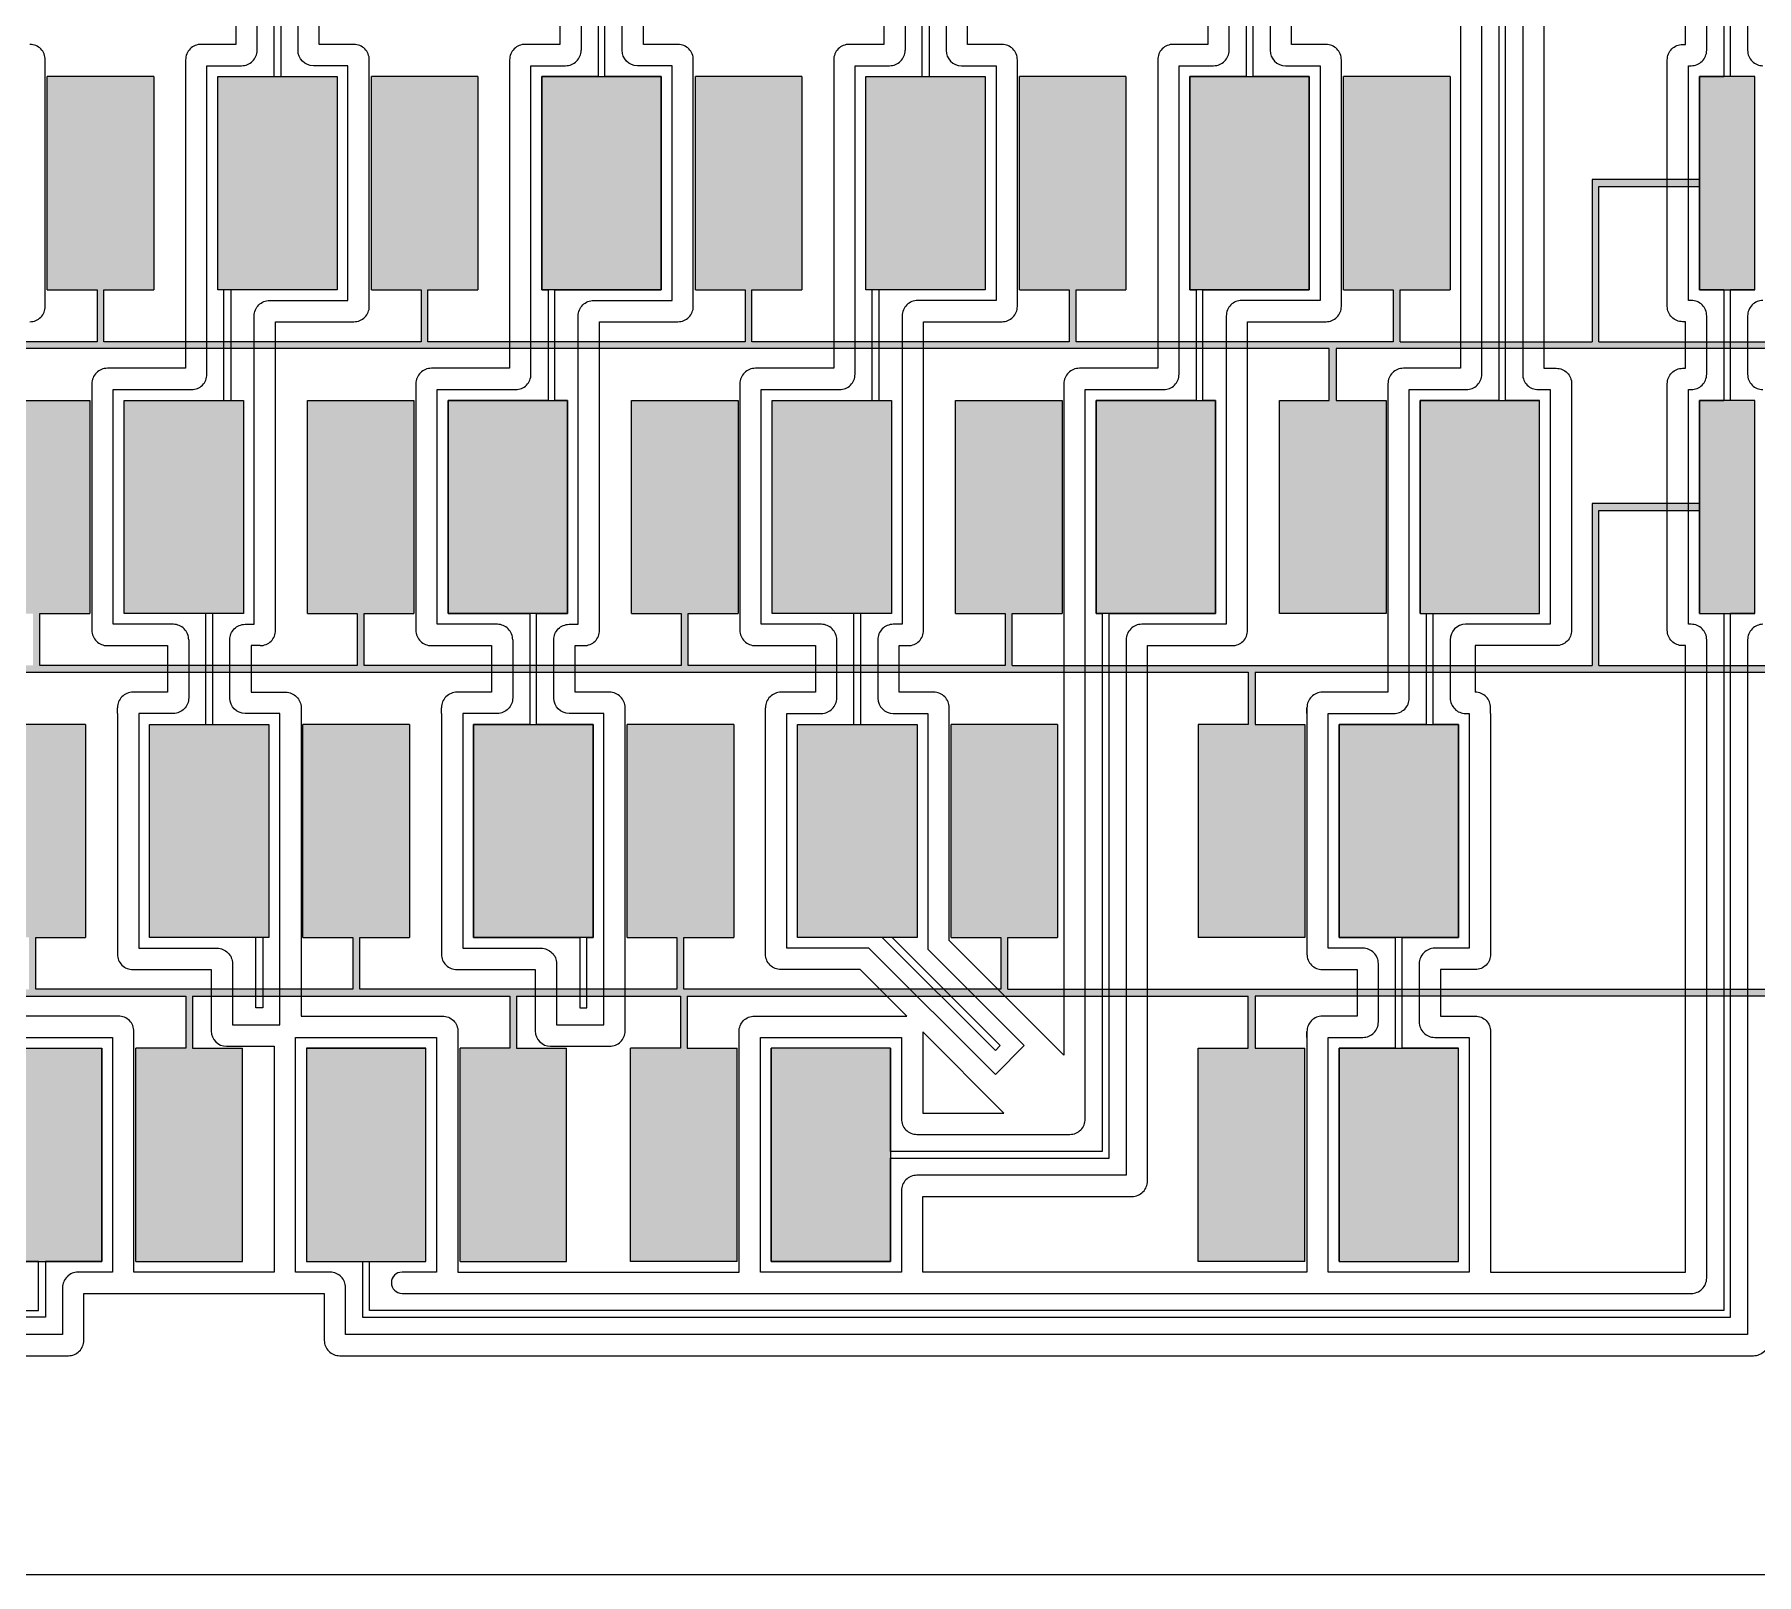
# Model space of a CAD drawing. Header units: inches. Extents: x -7 to 345, y -33 to 109.
# Drawn here: x 193.1 to 294.1, y -33 to 57.4 of the extents above; entities that cross this region are included whole.
import ezdxf

# ---------------------------------------------------------------- set-up
doc = ezdxf.new("R2010")
doc.units = ezdxf.units.IN
doc.header["$MEASUREMENT"] = 0
for name, color, linetype in [('Border', 7, 'Continuous'), ('Column Ground', 50, 'Continuous'), ('Column Pads', 50, 'Continuous'), ('Row Pads', 82, 'Continuous')]:
    doc.layers.add(name, color=color, linetype=linetype)

msp = doc.modelspace()

# ---------------------------------------------------------------- hatches: boundary and pattern name
at = {"layer": 'Row Pads'}
h = msp.add_hatch(color=256, dxfattribs=at)
h.dxf.hatch_style = 1
h.paths.add_polyline_path([(10.64, 73.88), (4.38, 73.88), (4.38, 61.38), (7.31, 61.38), (7.31, 58.33), (-4.87, 58.33), (-4.87, 57.93), (16.31, 57.93), (16.31, 54.88), (13.39, 54.88), (13.39, 42.38), (19.64, 42.38), (19.64, 54.88), (16.71, 54.88), (16.71, 57.93), (330.46, 57.93), (330.46, 61.38), (333.39, 61.38), (333.39, 73.88), (330.46, 73.88), (330.46, 95.01), (214.57, 95.01), (214.57, 100.76), (214.17, 100.76), (214.17, 94.61), (330.06, 94.61), (330.06, 73.88), (327.14, 73.88), (327.14, 61.38), (330.06, 61.38), (330.06, 58.33), (311.46, 58.33), (311.46, 61.38), (314.39, 61.38), (314.39, 73.88), (308.14, 73.88), (308.14, 61.38), (311.06, 61.38), (311.06, 58.33), (273.71, 58.33), (273.71, 61.38), (276.63, 61.38), (276.63, 73.88), (270.39, 73.88), (270.39, 61.38), (273.31, 61.38), (273.31, 58.33), (254.71, 58.33), (254.71, 61.38), (257.64, 61.38), (257.64, 73.88), (251.39, 73.88), (251.39, 61.38), (254.31, 61.38), (254.31, 58.33), (235.71, 58.33), (235.71, 61.38), (238.64, 61.38), (238.64, 73.88), (232.39, 73.88), (232.39, 61.38), (235.31, 61.38), (235.31, 58.33), (216.71, 58.33), (216.71, 61.38), (219.64, 61.38), (219.64, 73.88), (213.39, 73.88), (213.39, 61.38), (216.31, 61.38), (216.31, 58.33), (197.71, 58.33), (197.71, 61.38), (200.64, 61.38), (200.64, 73.88), (194.39, 73.88), (194.39, 61.38), (197.31, 61.38), (197.31, 58.33), (178.71, 58.33), (178.71, 61.38), (181.64, 61.38), (181.64, 73.88), (175.39, 73.88), (175.39, 61.38), (178.31, 61.38), (178.31, 58.33), (159.71, 58.33), (159.71, 61.38), (162.64, 61.38), (162.64, 73.88), (156.39, 73.88), (156.39, 61.38), (159.31, 61.38), (159.31, 58.33), (140.71, 58.33), (140.71, 61.38), (143.64, 61.38), (143.64, 73.88), (137.39, 73.88), (137.39, 61.38), (140.31, 61.38), (140.31, 58.33), (121.71, 58.33), (121.71, 61.38), (124.64, 61.38), (124.64, 73.88), (118.39, 73.88), (118.39, 61.38), (121.31, 61.38), (121.31, 58.33), (102.71, 58.33), (102.71, 61.38), (105.64, 61.38), (105.64, 73.88), (99.39, 73.88), (99.39, 61.38), (102.31, 61.38), (102.31, 58.33), (83.71, 58.33), (83.71, 61.38), (86.64, 61.38), (86.64, 73.88), (80.39, 73.88), (80.39, 61.38), (83.31, 61.38), (83.31, 58.33), (64.71, 58.33), (64.71, 61.38), (67.64, 61.38), (67.64, 73.88), (61.38, 73.88), (61.38, 61.38), (64.31, 61.38), (64.31, 58.33), (45.71, 58.33), (45.71, 61.38), (48.64, 61.38), (48.64, 73.88), (42.38, 73.88), (42.38, 61.38), (45.31, 61.38), (45.31, 58.33), (7.71, 58.33), (7.71, 61.38), (10.64, 61.38)], flags=17)
h.paths.add_polyline_path([(19.64, 35.88), (16.71, 35.88), (16.71, 38.93), (269.06, 38.93), (269.06, 35.88), (266.14, 35.88), (266.14, 23.38), (272.39, 23.38), (272.39, 35.88), (269.46, 35.88), (269.46, 38.93), (330.46, 38.93), (340.26, 38.93), (340.26, 96.26), (218.53, 96.26), (218.53, 100.76), (218.13, 100.76), (218.13, 95.86), (339.86, 95.86), (339.86, 39.33), (330.46, 39.33), (330.46, 42.38), (333.39, 42.38), (333.39, 54.88), (327.14, 54.88), (327.14, 42.38), (330.06, 42.38), (330.06, 39.33), (311.46, 39.33), (311.46, 42.38), (314.39, 42.38), (314.39, 54.88), (308.14, 54.88), (308.14, 42.38), (311.06, 42.38), (311.06, 39.33), (284.87, 39.33), (284.87, 48.44), (290.76, 48.44), (290.76, 42.38), (294.01, 42.38), (294.01, 54.88), (290.76, 54.88), (290.76, 48.84), (284.47, 48.84), (284.47, 39.33), (273.21, 39.33), (273.21, 42.38), (276.14, 42.38), (276.14, 54.88), (269.89, 54.88), (269.89, 42.38), (272.81, 42.38), (272.81, 39.33), (254.21, 39.33), (254.21, 42.38), (257.14, 42.38), (257.14, 54.88), (250.89, 54.88), (250.89, 42.38), (253.81, 42.38), (253.81, 39.33), (235.21, 39.33), (235.21, 42.38), (238.14, 42.38), (238.14, 54.88), (231.89, 54.88), (231.89, 42.38), (234.81, 42.38), (234.81, 39.33), (216.21, 39.33), (216.21, 42.38), (219.14, 42.38), (219.14, 54.88), (212.89, 54.88), (212.89, 42.38), (215.81, 42.38), (215.81, 39.33), (197.21, 39.33), (197.21, 42.38), (200.14, 42.38), (200.14, 54.88), (193.89, 54.88), (193.89, 42.38), (196.81, 42.38), (196.81, 39.33), (178.21, 39.33), (178.21, 42.38), (181.14, 42.38), (181.14, 54.88), (174.89, 54.88), (174.89, 42.38), (177.81, 42.38), (177.81, 39.33), (159.21, 39.33), (159.21, 42.38), (162.14, 42.38), (162.14, 54.88), (155.89, 54.88), (155.89, 42.38), (158.81, 42.38), (158.81, 39.33), (140.21, 39.33), (140.21, 42.38), (143.14, 42.38), (143.14, 54.88), (136.89, 54.88), (136.89, 42.38), (139.81, 42.38), (139.81, 39.33), (121.21, 39.33), (121.21, 42.38), (124.14, 42.38), (124.14, 54.88), (117.89, 54.88), (117.89, 42.38), (120.81, 42.38), (120.81, 39.33), (102.21, 39.33), (102.21, 42.38), (105.14, 42.38), (105.14, 54.88), (98.89, 54.88), (98.89, 42.38), (101.81, 42.38), (101.81, 39.33), (83.21, 39.33), (83.21, 42.38), (86.14, 42.38), (86.14, 54.88), (79.89, 54.88), (79.89, 42.38), (82.81, 42.38), (82.81, 39.33), (64.21, 39.33), (64.21, 42.38), (67.14, 42.38), (67.14, 54.88), (60.89, 54.88), (60.89, 42.38), (63.81, 42.38), (63.81, 39.33), (45.21, 39.33), (45.21, 42.38), (48.14, 42.38), (48.14, 54.88), (41.89, 54.88), (41.89, 42.38), (44.81, 42.38), (44.81, 39.33), (-4.87, 39.33), (-4.87, 38.93), (16.31, 38.93), (16.31, 35.88), (13.39, 35.88), (13.39, 23.38), (19.64, 23.38)])
h.paths.add_polyline_path([(19.64, 16.88), (16.71, 16.88), (16.71, 19.94), (50.06, 19.94), (50.06, 16.88), (47.14, 16.88), (47.14, 4.38), (53.39, 4.38), (53.39, 16.88), (50.46, 16.88), (50.46, 19.94), (264.31, 19.94), (264.31, 16.88), (261.38, 16.88), (261.38, 4.38), (267.63, 4.38), (267.63, 16.88), (264.71, 16.88), (264.71, 19.94), (330.46, 19.94), (341.51, 19.94), (341.51, 97.51), (222.49, 97.51), (222.49, 100.76), (222.09, 100.76), (222.09, 97.11), (341.11, 97.11), (341.11, 20.34), (330.46, 20.34), (330.46, 23.38), (333.39, 23.38), (333.39, 35.88), (327.14, 35.88), (327.14, 23.38), (330.06, 23.38), (330.06, 20.34), (311.46, 20.34), (311.46, 23.38), (314.39, 23.38), (314.39, 35.88), (308.14, 35.88), (308.14, 23.38), (311.06, 23.38), (311.06, 20.34), (284.87, 20.34), (284.87, 29.43), (290.76, 29.43), (290.76, 23.38), (294.01, 23.38), (294.01, 35.88), (290.76, 35.88), (290.76, 29.83), (284.47, 29.83), (284.47, 20.34), (250.46, 20.34), (250.46, 23.38), (253.39, 23.38), (253.39, 35.88), (247.14, 35.88), (247.14, 23.38), (250.06, 23.38), (250.06, 20.34), (231.46, 20.34), (231.46, 23.38), (234.39, 23.38), (234.39, 35.88), (228.14, 35.88), (228.14, 23.38), (231.06, 23.38), (231.06, 20.34), (212.46, 20.34), (212.46, 23.38), (215.39, 23.38), (215.39, 35.88), (209.14, 35.88), (209.14, 23.38), (212.06, 23.38), (212.06, 20.34), (193.46, 20.34), (193.46, 23.38), (196.39, 23.38), (196.39, 35.88), (190.14, 35.88), (190.14, 23.38), (193.06, 23.38), (193.06, 20.34), (174.46, 20.34), (174.46, 23.38), (177.39, 23.38), (177.39, 35.88), (171.14, 35.88), (171.14, 23.38), (174.06, 23.38), (174.06, 20.34), (155.46, 20.34), (155.46, 23.38), (158.39, 23.38), (158.39, 35.88), (152.14, 35.88), (152.14, 23.38), (155.06, 23.38), (155.06, 20.34), (136.46, 20.34), (136.46, 23.38), (139.39, 23.38), (139.39, 35.88), (133.14, 35.88), (133.14, 23.38), (136.06, 23.38), (136.06, 20.34), (117.46, 20.34), (117.46, 23.38), (120.39, 23.38), (120.39, 35.88), (114.14, 35.88), (114.14, 23.38), (117.06, 23.38), (117.06, 20.34), (98.46, 20.34), (98.46, 23.38), (101.39, 23.38), (101.39, 35.88), (95.14, 35.88), (95.14, 23.38), (98.06, 23.38), (98.06, 20.34), (79.46, 20.34), (79.46, 23.38), (82.39, 23.38), (82.39, 35.88), (76.14, 35.88), (76.14, 23.38), (79.06, 23.38), (79.06, 20.34), (60.46, 20.34), (60.46, 23.38), (63.39, 23.38), (63.39, 35.88), (57.14, 35.88), (57.14, 23.38), (60.06, 23.38), (60.06, 20.34), (39.96, 20.34), (39.96, 23.38), (42.89, 23.38), (42.89, 35.88), (36.64, 35.88), (36.64, 23.38), (39.56, 23.38), (39.56, 20.34), (-4.87, 20.34), (-4.87, 19.94), (16.31, 19.94), (16.31, 16.88), (13.39, 16.88), (13.39, 4.38), (19.64, 4.38)])
h = msp.add_hatch(color=256, dxfattribs=at)
h.dxf.hatch_style = 1
h.paths.add_polyline_path([(82.14, 16.88), (75.89, 16.88), (75.89, 4.38), (78.81, 4.38), (78.81, 1.34), (-4.87, 1.34), (-4.87, 0.94), (50.06, 0.94), (50.06, -2.12), (47.14, -2.12), (47.14, -14.62), (53.39, -14.62), (53.39, -2.12), (50.46, -2.12), (50.46, 0.94), (183.01, 0.94), (183.01, -2.12), (180.09, -2.12), (180.09, -14.62), (186.34, -14.62), (186.34, -2.12), (183.41, -2.12), (183.41, 0.94), (202.01, 0.94), (202.01, -2.12), (199.09, -2.12), (199.09, -14.62), (205.34, -14.62), (205.34, -2.12), (202.41, -2.12), (202.41, 0.94), (221.01, 0.94), (221.01, -2.12), (218.09, -2.12), (218.09, -14.62), (224.34, -14.62), (224.34, -2.12), (221.41, -2.12), (221.41, 0.94), (231.01, 0.94), (231.01, -2.12), (228.09, -2.12), (228.09, -14.62), (234.34, -14.62), (234.34, -2.12), (231.41, -2.12), (231.41, 0.94), (264.31, 0.94), (264.31, -2.12), (261.38, -2.12), (261.38, -14.62), (267.63, -14.62), (267.63, -2.12), (264.71, -2.12), (264.71, 0.94), (342.76, 0.94), (342.76, 98.76), (226.45, 98.76), (226.45, 100.76), (226.05, 100.76), (226.05, 98.36), (342.36, 98.36), (342.36, 1.34), (330.46, 1.34), (330.46, 4.38), (333.39, 4.38), (333.39, 16.88), (327.14, 16.88), (327.14, 4.38), (330.06, 4.38), (330.06, 1.34), (311.46, 1.34), (311.46, 4.38), (314.39, 4.38), (314.39, 16.88), (308.14, 16.88), (308.14, 4.38), (311.06, 4.38), (311.06, 1.34), (250.21, 1.34), (250.21, 4.38), (253.13, 4.38), (253.13, 16.88), (246.89, 16.88), (246.89, 4.38), (249.81, 4.38), (249.81, 1.34), (231.21, 1.34), (231.21, 4.38), (234.14, 4.38), (234.14, 16.88), (227.89, 16.88), (227.89, 4.38), (230.81, 4.38), (230.81, 1.34), (212.21, 1.34), (212.21, 4.38), (215.13, 4.38), (215.13, 16.88), (208.88, 16.88), (208.88, 4.38), (211.81, 4.38), (211.81, 1.34), (193.21, 1.34), (193.21, 4.38), (196.13, 4.38), (196.13, 16.88), (189.88, 16.88), (189.88, 4.38), (192.81, 4.38), (192.81, 1.34), (174.21, 1.34), (174.21, 4.38), (177.13, 4.38), (177.13, 16.88), (170.88, 16.88), (170.88, 4.38), (173.81, 4.38), (173.81, 1.34), (155.21, 1.34), (155.21, 4.38), (158.13, 4.38), (158.13, 16.88), (151.88, 16.88), (151.88, 4.38), (154.81, 4.38), (154.81, 1.34), (136.21, 1.34), (136.21, 4.38), (139.13, 4.38), (139.13, 16.88), (132.88, 16.88), (132.88, 4.38), (135.81, 4.38), (135.81, 1.34), (117.21, 1.34), (117.21, 4.38), (120.14, 4.38), (120.14, 16.88), (113.89, 16.88), (113.89, 4.38), (116.81, 4.38), (116.81, 1.34), (98.21, 1.34), (98.21, 4.38), (101.14, 4.38), (101.14, 16.88), (94.89, 16.88), (94.89, 4.38), (97.81, 4.38), (97.81, 1.34), (79.21, 1.34), (79.21, 4.38), (82.14, 4.38)])
h = msp.add_hatch(color=256, dxfattribs=at)
h.dxf.hatch_style = 1
h.paths.add_polyline_path([(19.64, 73.88), (12.64, 73.88), (12.64, 61.38), (19.64, 61.38)])
h.paths.add_polyline_path([(57.64, 73.88), (50.64, 73.88), (50.64, 61.38), (57.64, 61.38)])
h.paths.add_polyline_path([(76.64, 73.88), (69.64, 73.88), (69.64, 61.38), (76.64, 61.38)])
h.paths.add_polyline_path([(95.64, 73.88), (88.64, 73.88), (88.64, 61.38), (95.64, 61.38)])
h.paths.add_polyline_path([(114.64, 73.88), (107.64, 73.88), (107.64, 61.38), (114.64, 61.38)])
h.paths.add_polyline_path([(133.64, 73.88), (126.64, 73.88), (126.64, 61.38), (133.64, 61.38)])
h.paths.add_polyline_path([(152.64, 73.88), (145.64, 73.88), (145.64, 61.38), (152.64, 61.38)])
h.paths.add_polyline_path([(171.64, 73.88), (164.64, 73.88), (164.64, 61.38), (171.64, 61.38)])
h.paths.add_polyline_path([(183.64, 61.38), (190.64, 61.38), (190.64, 73.88), (183.64, 73.88)])
h.paths.add_polyline_path([(209.64, 73.88), (202.64, 73.88), (202.64, 61.38), (209.64, 61.38)])
h.paths.add_polyline_path([(221.64, 61.38), (228.64, 61.38), (228.64, 73.88), (221.64, 73.88)])
h.paths.add_polyline_path([(247.64, 73.88), (240.64, 73.88), (240.64, 61.38), (247.64, 61.38)])
h.paths.add_polyline_path([(259.64, 61.38), (266.64, 61.38), (266.64, 73.88), (259.64, 73.88)])
h.paths.add_polyline_path([(278.64, 61.38), (285.64, 61.38), (285.64, 73.88), (278.64, 73.88)])
h.paths.add_polyline_path([(299.14, 61.38), (306.14, 61.38), (306.14, 73.88), (299.14, 73.88)])
h.paths.add_polyline_path([(318.14, 61.38), (325.14, 61.38), (325.14, 73.88), (318.14, 73.88)])
h.paths.add_polyline_path([(318.14, 42.38), (325.14, 42.38), (325.14, 54.88), (318.14, 54.88)])
h.paths.add_polyline_path([(299.14, 42.38), (306.14, 42.38), (306.14, 54.88), (299.14, 54.88)])
h.paths.add_polyline_path([(267.89, 54.88), (260.89, 54.88), (260.89, 42.38), (267.89, 42.38)])
h.paths.add_polyline_path([(241.89, 42.38), (248.89, 42.38), (248.89, 54.88), (241.89, 54.88)])
h.paths.add_polyline_path([(229.89, 54.88), (222.89, 54.88), (222.89, 42.38), (229.89, 42.38)])
h.paths.add_polyline_path([(203.89, 42.38), (210.89, 42.38), (210.89, 54.88), (203.89, 54.88)])
h.paths.add_polyline_path([(191.89, 54.88), (184.89, 54.88), (184.89, 42.38), (191.89, 42.38)])
h.paths.add_polyline_path([(165.89, 42.38), (172.89, 42.38), (172.89, 54.88), (165.89, 54.88)])
h.paths.add_polyline_path([(153.89, 54.88), (146.89, 54.88), (146.89, 42.38), (153.89, 42.38)])
h.paths.add_polyline_path([(127.89, 42.38), (134.89, 42.38), (134.89, 54.88), (127.89, 54.88)])
h.paths.add_polyline_path([(108.89, 54.88), (108.89, 42.38), (115.89, 42.38), (115.89, 54.88)])
h.paths.add_polyline_path([(89.89, 42.38), (96.89, 42.38), (96.89, 54.88), (89.89, 54.88)])
h.paths.add_polyline_path([(77.89, 54.88), (70.89, 54.88), (70.89, 42.38), (77.89, 42.38)])
h.paths.add_polyline_path([(51.89, 42.38), (58.89, 42.38), (58.89, 54.88), (51.89, 54.88)])
h.paths.add_polyline_path([(39.89, 54.88), (32.89, 54.88), (32.89, 42.38), (39.89, 42.38)])
h.paths.add_polyline_path([(11.39, 54.88), (4.38, 54.88), (4.38, 42.38), (11.39, 42.38)])
h.paths.add_polyline_path([(4.38, 23.38), (11.39, 23.38), (11.39, 35.88), (4.38, 35.88)])
h.paths.add_polyline_path([(44.89, 23.38), (51.89, 23.38), (51.89, 35.88), (44.89, 35.88)])
h.paths.add_polyline_path([(65.39, 23.38), (72.39, 23.38), (72.39, 35.88), (65.39, 35.88)])
h.paths.add_polyline_path([(84.39, 23.38), (91.39, 23.38), (91.39, 35.88), (84.39, 35.88)])
h.paths.add_polyline_path([(103.39, 23.38), (110.39, 23.38), (110.39, 35.88), (103.39, 35.88)])
h.paths.add_polyline_path([(122.39, 23.38), (129.39, 23.38), (129.39, 35.88), (122.39, 35.88)])
h.paths.add_polyline_path([(148.39, 35.88), (141.39, 35.88), (141.39, 23.38), (148.39, 23.38)])
h.paths.add_polyline_path([(167.39, 35.88), (160.39, 35.88), (160.39, 23.38), (167.39, 23.38)])
h.paths.add_polyline_path([(179.39, 23.38), (186.39, 23.38), (186.39, 35.88), (179.39, 35.88)])
h.paths.add_polyline_path([(198.39, 23.38), (205.39, 23.38), (205.39, 35.88), (198.39, 35.88)])
h.paths.add_polyline_path([(217.39, 23.38), (224.39, 23.38), (224.39, 35.88), (217.39, 35.88)])
h.paths.add_polyline_path([(243.39, 35.88), (236.39, 35.88), (236.39, 23.38), (243.39, 23.38)])
h.paths.add_polyline_path([(262.39, 35.88), (255.39, 35.88), (255.39, 23.38), (262.39, 23.38)])
h.paths.add_polyline_path([(281.39, 35.88), (274.39, 35.88), (274.39, 23.38), (281.39, 23.38)])
h.paths.add_polyline_path([(299.14, 23.38), (306.14, 23.38), (306.14, 35.88), (299.14, 35.88)])
h.paths.add_polyline_path([(318.14, 23.38), (325.14, 23.38), (325.14, 35.88), (318.14, 35.88)])
h.paths.add_polyline_path([(318.14, 4.38), (325.14, 4.38), (325.14, 16.88), (318.14, 16.88)])
h.paths.add_polyline_path([(306.14, 16.88), (299.14, 16.88), (299.14, 4.38), (306.14, 4.38)])
h.paths.add_polyline_path([(269.64, -14.62), (276.63, -14.62), (276.63, -2.12), (269.64, -2.12)])
h.paths.add_polyline_path([(276.63, 16.88), (269.64, 16.88), (269.64, 4.38), (276.63, 4.38)])
h.paths.add_polyline_path([(237.88, 4.38), (244.89, 4.38), (244.89, 16.88), (237.88, 16.88)])
h.paths.add_polyline_path([(243.34, -2.12), (236.34, -2.12), (236.34, -14.62), (243.34, -14.62)])
h.paths.add_polyline_path([(216.08, -2.12), (209.08, -2.12), (209.08, -14.62), (216.08, -14.62)])
h.paths.add_polyline_path([(225.89, 16.88), (218.88, 16.88), (218.88, 4.38), (225.89, 4.38)])
h.paths.add_polyline_path([(199.88, 4.38), (206.88, 4.38), (206.88, 16.88), (199.88, 16.88)])
h.paths.add_polyline_path([(197.08, -14.62), (197.08, -2.12), (190.08, -2.12), (190.08, -14.62)])
h.paths.add_polyline_path([(178.08, -2.12), (171.08, -2.12), (171.08, -14.62), (178.08, -14.62)])
h.paths.add_polyline_path([(187.88, 4.38), (187.88, 16.88), (180.89, 16.88), (180.89, 4.38)])
h.paths.add_polyline_path([(161.88, 4.38), (168.88, 4.38), (168.88, 16.88), (161.88, 16.88)])
h.paths.add_polyline_path([(142.88, 4.38), (149.88, 4.38), (149.88, 16.88), (142.88, 16.88)])
h.paths.add_polyline_path([(123.89, 4.38), (130.88, 4.38), (130.88, 16.88), (123.89, 16.88)])
h.paths.add_polyline_path([(111.89, 16.88), (104.89, 16.88), (104.89, 4.38), (111.89, 4.38)])
h.paths.add_polyline_path([(85.89, 4.38), (92.89, 4.38), (92.89, 16.88), (85.89, 16.88)])
h.paths.add_polyline_path([(73.88, 16.88), (66.89, 16.88), (66.89, 4.38), (73.88, 4.38)])
h.paths.add_polyline_path([(38.14, -2.12), (38.14, -14.62), (45.14, -14.62), (45.14, -2.12)])
h.paths.add_polyline_path([(45.14, 16.88), (38.14, 16.88), (38.14, 4.38), (45.14, 4.38)])
h.paths.add_polyline_path([(4.38, 4.38), (11.39, 4.38), (11.39, 16.88), (4.38, 16.88)])

# ---------------------------------------------------------------- linework, layer by layer
at = {"layer": 'Border'}
msp.add_line((-0.99, -32.99), (338.76, -32.99), dxfattribs=at)
at = {"layer": 'Column Ground'}
for points in [[(294.49, 85.76, 0.414214), (293.59, 84.86), (293.59, 56.42, 0.414214), (294.49, 55.52)], [(294.49, 22.75, 0.414214), (293.59, 21.84), (293.59, -18.9), (211.38, -18.9), (211.38, -16.16, 0.414214), (210.48, -15.25), (208.45, -15.25), (208.45, -1.48), (216.72, -1.48), (216.72, -15.25), (214.69, -15.25, 1), (214.69, -16.5), (290.28, -16.5, 0.414214), (291.19, -15.6), (291.19, 21.84, 0.414214), (290.28, 22.75), (290.13, 22.75), (290.13, 36.52), (290.28, 36.52, 0.414214), (291.19, 37.42), (291.19, 40.84, 0.414214), (290.28, 41.75), (290.13, 41.75), (290.13, 55.52), (290.28, 55.52, 0.414214), (291.19, 56.42), (291.19, 83.45, 0.414214)], [(278.52, 17.52), (278.52, 3.4, -0.414214), (277.62, 2.5), (275.58, 2.5), (275.58, -0.23), (277.62, -0.23, -0.414214), (278.52, -1.14), (278.52, -15.25), (289.94, -15.25), (289.94, 21.5), (289.78, 21.5, -0.414214), (288.88, 22.4), (288.88, 36.86, -0.414214), (289.78, 37.77), (289.94, 37.77), (289.94, 40.5), (289.78, 40.5, -0.414214), (288.88, 41.4), (288.88, 55.86, -0.414214), (289.78, 56.77), (289.94, 56.77), (289.94, 83.11)], [(247.84, 56.77), (247.84, 59.5), (248.62, 59.5, 0.414214), (249.52, 60.4), (249.52, 74.86, 0.414214), (248.62, 75.77), (246.59, 75.77), (246.59, 80.61), (260.69, 80.61), (260.69, 75.77), (258.66, 75.77, 0.414214), (257.75, 74.86), (257.75, 60.4, 0.414214), (258.66, 59.5), (261.94, 59.5), (261.94, 56.77), (259.91, 56.77, 0.414214), (259, 55.86), (259, 37.77), (254.41, 37.77, 0.414214), (253.5, 36.86), (253.5, -2.52), (246.77, 4.21), (246.77, 17.52)], [(189.59, 76.86), (203.69, 76.86), (203.69, 75.77), (201.66, 75.77, 0.414214), (200.75, 74.86), (200.75, 60.4, 0.414214), (201.66, 59.5), (204.94, 59.5), (204.94, 56.77), (202.91, 56.77, 0.414214), (202, 55.86), (202, 37.77), (197.41, 37.77, 0.414214), (196.5, 36.86), (196.5, 22.4, 0.414214), (197.41, 21.5), (200.93, 21.5), (200.93, 18.77), (198.91, 18.77, 0.414214), (198, 17.86)], [(206.19, 56.42), (206.19, 59.84, 0.413984), (205.28, 60.75), (202, 60.75), (202, 74.52), (204.03, 74.52, 0.414214), (204.94, 75.42)], [(276.75, 74.86), (276.75, 37.77), (273.41, 37.77, 0.414214), (272.5, 36.86), (272.5, 18.77), (268.65, 18.77, 0.414214), (267.75, 17.86), (267.75, 3.4, 0.414214), (268.65, 2.5), (270.69, 2.5), (270.69, -0.23), (268.65, -0.23, 0.414214), (267.75, -1.14), (267.75, -15.25), (245.22, -15.25), (245.22, -10.81), (257.5, -10.81, 0.414214), (258.4, -9.91), (258.4, 21.5), (263.37, 21.5, 0.414214), (264.27, 22.4), (264.27, 40.5), (268.87, 40.5, 0.414214), (269.77, 41.4), (269.77, 55.86, 0.414214), (268.87, 56.77), (266.84, 56.77), (266.84, 59.5)], [(280.4, 59.84), (280.4, 37.42, 0.414214), (281.31, 36.52), (282.02, 36.52), (282.02, 22.75), (277.05, 22.75, 0.414213), (276.15, 21.84), (276.15, 18.42, 0.414214), (277.05, 17.52), (277.27, 17.52), (277.27, 3.75), (275.24, 3.75, 0.414214), (274.33, 2.85), (274.33, -0.57, 0.414214), (275.24, -1.48), (277.27, -1.48), (277.27, -15.25), (269, -15.25), (269, -1.48), (271.03, -1.48, 0.414214), (271.94, -0.57), (271.94, 2.85, 0.414214), (271.03, 3.75), (269, 3.75), (269, 17.52), (272.84, 17.52, 0.414214), (273.75, 18.42), (273.75, 36.52), (277.1, 36.52, 0.414214), (278, 37.42), (278, 74.52)], [(202.18, 21.84), (202.18, 18.43, -0.414415), (201.28, 17.52), (199.25, 17.52), (199.25, 3.75), (203.84, 3.75, -0.414214), (204.75, 2.85), (204.75, -0.75), (207.52, -0.75), (207.52, 17.52), (205.49, 17.52, -0.414135), (204.59, 18.42), (204.59, 21.84, -0.414762), (205.49, 22.75), (206.02, 22.75), (206.02, 40.84, -0.414214), (206.93, 41.75), (211.52, 41.75), (211.52, 55.52), (209.49, 55.52, -0.413833), (208.59, 56.42), (208.59, 59.84, -0.414429)], [(221.18, 21.84), (221.18, 18.43, -0.414415), (220.28, 17.52), (218.25, 17.52), (218.25, 3.75), (222.84, 3.75, -0.414214), (223.75, 2.85), (223.75, -0.75), (226.52, -0.75), (226.52, 17.52), (224.49, 17.52, -0.414135), (223.59, 18.42), (223.59, 21.84, -0.414762), (224.49, 22.75), (225.02, 22.75), (225.02, 40.84, -0.414214), (225.93, 41.75), (230.52, 41.75), (230.52, 55.52), (228.49, 55.52, -0.413833), (227.59, 56.42), (227.59, 59.84, -0.414429)], [(265.59, 59.84), (265.59, 56.42, 0.413833), (266.49, 55.52), (268.52, 55.52), (268.52, 41.75), (263.93, 41.75, 0.414214), (263.02, 40.84), (263.02, 22.75), (258.06, 22.75, 0.414214), (257.15, 21.84), (257.15, -9.57), (244.88, -9.57, 0.414214), (243.97, -10.47), (243.97, -15.25), (235.7, -15.25), (235.7, -1.48), (243.97, -1.48), (243.97, -6.26, 0.414214), (244.88, -7.17), (253.85, -7.17, 0.414214), (254.75, -6.26), (254.75, 36.52), (259.35, 36.52, 0.414214), (260.25, 37.42), (260.25, 55.52), (262.28, 55.52, 0.414214), (263.19, 56.42)], [(246.59, 59.84), (246.59, 56.42, 0.413833), (247.49, 55.52), (249.52, 55.52), (249.52, 41.75), (244.93, 41.75, 0.414214), (244.02, 40.84), (244.02, 22.75), (243.49, 22.75, 0.414762), (242.59, 21.84), (242.59, 18.42, 0.414135), (243.49, 17.52), (245.52, 17.52), (245.52, 3.7), (251.17, -1.96), (249.48, -3.65), (242.07, 3.75), (237.25, 3.75), (237.25, 17.52), (239.28, 17.52, 0.414415), (240.18, 18.43), (240.18, 21.84)], [(263.19, 56.42), (263.19, 59.84, 0.414444)], [(206.37, 21.5, 0.414214), (207.27, 22.4), (207.27, 40.5), (211.87, 40.5, 0.414214), (212.77, 41.4), (212.77, 55.86, 0.414214), (211.87, 56.77), (209.84, 56.77), (209.84, 59.5)], [(223.94, 59.5), (223.94, 56.77), (221.91, 56.77, 0.414214), (221, 55.86), (221, 37.77), (216.41, 37.77, 0.414214), (215.5, 36.86), (215.5, 22.4, 0.414214), (216.41, 21.5), (219.93, 21.5), (219.93, 18.77), (217.91, 18.77, 0.414214), (217, 17.86)], [(225.37, 21.5, 0.414214), (226.27, 22.4), (226.27, 40.5), (230.87, 40.5, 0.414214), (231.77, 41.4), (231.77, 55.86, 0.414214), (230.87, 56.77), (228.84, 56.77), (228.84, 59.5)], [(242.94, 59.5), (242.94, 56.77), (240.91, 56.77, 0.414214), (240, 55.86), (240, 37.77), (235.41, 37.77, 0.414214), (234.5, 36.86), (234.5, 22.4, 0.414214), (235.41, 21.5), (238.93, 21.5), (238.93, 18.77), (236.91, 18.77, 0.414214), (236, 17.86)], [(281.65, 59.5), (281.65, 37.77), (282.37, 37.77, -0.414214), (283.27, 36.86), (283.27, 22.4, -0.414214), (282.37, 21.5), (277.62, 21.5), (277.62, 18.77)], [(192.87, 40.5, 0.414214), (193.77, 41.4), (193.77, 55.86, 0.414214), (192.87, 56.77)], [(244.37, 21.5, 0.414214), (245.27, 22.4), (245.27, 40.5), (249.87, 40.5, 0.414214), (250.77, 41.4), (250.77, 55.86, 0.414214), (249.87, 56.77), (247.84, 56.77)], [(202.18, 21.84, 0.414214), (201.28, 22.75), (197.75, 22.75), (197.75, 36.52), (202.35, 36.52, 0.414214), (203.25, 37.42), (203.25, 55.52), (205.28, 55.52, 0.414214), (206.19, 56.42)], [(221.18, 21.84, 0.414214), (220.28, 22.75), (216.75, 22.75), (216.75, 36.52), (221.35, 36.52, 0.414214), (222.25, 37.42), (222.25, 55.52), (224.28, 55.52, 0.414214), (225.19, 56.42)], [(240.18, 21.84, 0.414214), (239.28, 22.75), (235.75, 22.75), (235.75, 36.52), (240.35, 36.52, 0.414214), (241.25, 37.42), (241.25, 55.52), (243.28, 55.52, 0.414214), (244.19, 56.42)], [(294.49, 41.75, 0.414214), (293.59, 40.84), (293.59, 37.42, 0.414214), (294.49, 36.52)], [(198, 17.52), (198, 3.4, 0.41446), (198.91, 2.5), (203.5, 2.5), (203.5, -1.1, 0.413654), (204.4, -2), (207.2, -2), (207.2, -15.25), (198.97, -15.25), (198.97, -1.48), (198.97, -1.14, 0.414632), (198.06, -0.23), (189.77, -0.23), (189.77, 17.86, 0.414632), (188.87, 18.77), (186.84, 18.77), (186.84, 21.5), (187.37, 21.5)], [(206.37, 21.5), (205.84, 21.5), (205.84, 18.77), (207.87, 18.77, -0.414632), (208.77, 17.86), (208.77, -0.23), (217.06, -0.23, -0.414632), (217.97, -1.14), (217.97, -1.48), (217.97, -15.25), (234.45, -15.25), (234.45, -1.14, -0.414214), (235.35, -0.23), (244.29, -0.23), (241.56, 2.5), (236.91, 2.5, -0.414214), (236, 3.4), (236, 17.52)], [(217, 17.52), (217, 3.4, 0.41446), (217.91, 2.5), (222.5, 2.5), (222.5, -1.1, 0.413654), (223.4, -2), (226.86, -2, 0.414214), (227.77, -1.1), (227.77, 17.86, 0.414632), (226.86, 18.77), (224.84, 18.77), (224.84, 21.5), (225.37, 21.5)], [(246.77, 17.52), (246.77, 17.86, 0.414632), (245.87, 18.77), (243.84, 18.77), (243.84, 21.5), (244.37, 21.5)], [(278.52, 17.52), (278.52, 17.86, 0.414632), (277.62, 18.77)], [(189.45, -1.48), (197.72, -1.48), (197.72, -15.25), (195.69, -15.25, 0.414214), (194.78, -16.16), (194.78, -18.9), (6.69, -18.9)], [(6.34, -20.15), (195.13, -20.15, 0.414214), (196.03, -19.25), (196.03, -16.5), (210.13, -16.5), (210.13, -19.25, 0.414214), (211.04, -20.15), (293.93, -20.15, 0.414214), (294.84, -19.25)]]:
    msp.add_lwpolyline(points, format="xyb", dxfattribs=at)
for points in [[(225.19, 59.84), (225.19, 56.42)], [(244.19, 59.84), (244.19, 56.42)], [(198, 17.52), (198, 17.86)], [(217, 17.52), (217, 17.86)], [(236, 17.52), (236, 17.86)], [(267.75, 17.52), (267.75, 17.86)], [(267.75, -1.48), (267.75, -1.14)]]:
    msp.add_lwpolyline(points, dxfattribs=at)
msp.add_lwpolyline([(249.97, -5.92), (245.22, -1.16), (245.22, -5.92)], close=True, dxfattribs=at)
at = {"layer": 'Column Pads'}
for points in [[(292.19, 85.36), (292.19, 54.88), (290.76, 54.88), (290.76, 42.38), (292.19, 42.38), (292.19, 35.88), (290.76, 35.88), (290.76, 23.38), (292.19, 23.38), (292.19, -17.5), (212.78, -17.5), (212.78, -14.62), (216.08, -14.62), (216.08, -2.12), (209.08, -2.12), (209.08, -14.62), (212.38, -14.62), (212.38, -17.9), (292.59, -17.9), (292.59, 23.38), (294.01, 23.38), (294.01, 35.88), (292.59, 35.88), (292.59, 42.38), (294.01, 42.38), (294.01, 54.88), (292.59, 54.88), (292.59, 85.76)], [(207.59, 61.38), (207.59, 54.88), (210.89, 54.88), (210.89, 42.38), (204.65, 42.38), (204.65, 35.88), (205.39, 35.88), (205.39, 23.38), (203.58, 23.38), (203.58, 16.88), (206.88, 16.88), (206.88, 4.38), (206.52, 4.38), (206.52, 0.25), (206.12, 0.25), (206.12, 4.38), (199.88, 4.38), (199.88, 16.88), (203.18, 16.88), (203.18, 23.38), (198.39, 23.38), (198.39, 35.88), (204.25, 35.88), (204.25, 42.38), (203.89, 42.38), (203.89, 54.88), (207.19, 54.88), (207.19, 61.38)], [(226.19, 61.38), (226.19, 54.88), (222.89, 54.88), (222.89, 42.38), (223.25, 42.38), (223.25, 35.88), (217.39, 35.88), (217.39, 23.38), (222.18, 23.38), (222.18, 16.88), (218.88, 16.88), (218.88, 4.38), (225.12, 4.38), (225.12, 0.25), (225.52, 0.25), (225.52, 4.38), (225.89, 4.38), (225.89, 16.88), (222.58, 16.88), (222.58, 23.38), (224.39, 23.38), (224.39, 35.88), (223.65, 35.88), (223.65, 42.38), (229.89, 42.38), (229.89, 54.88), (226.59, 54.88), (226.59, 61.38)], [(264.19, 61.38), (264.19, 54.88), (260.89, 54.88), (260.89, 42.38), (261.25, 42.38), (261.25, 35.88), (255.39, 35.88), (255.39, 23.38), (255.75, 23.38), (255.75, -8.17), (243.34, -8.17), (243.34, -2.12), (236.34, -2.12), (236.34, -14.62), (243.34, -14.62), (243.34, -8.56), (256.15, -8.56), (256.15, 23.38), (262.39, 23.38), (262.39, 35.88), (261.65, 35.88), (261.65, 42.38), (267.89, 42.38), (267.89, 54.88), (264.59, 54.88), (264.59, 61.38)], [(245.59, 61.38), (245.59, 54.88), (248.89, 54.88), (248.89, 42.38), (242.65, 42.38), (242.65, 35.88), (243.39, 35.88), (243.39, 23.38), (241.58, 23.38), (241.58, 16.88), (244.89, 16.88), (244.89, 4.38), (243.42, 4.38), (249.76, -1.96), (249.48, -2.24), (242.85, 4.38), (237.88, 4.38), (237.88, 16.88), (241.18, 16.88), (241.18, 23.38), (236.39, 23.38), (236.39, 35.88), (242.25, 35.88), (242.25, 42.38), (241.89, 42.38), (241.89, 54.88), (245.19, 54.88), (245.19, 61.38)], [(279, 61.38), (279, 35.88), (274.39, 35.88), (274.39, 23.38), (274.75, 23.38), (274.75, 16.88), (269.64, 16.88), (269.64, 4.38), (272.93, 4.38), (272.93, -2.12), (269.64, -2.12), (269.64, -14.62), (276.63, -14.62), (276.63, -2.12), (273.33, -2.12), (273.33, 4.38), (276.63, 4.38), (276.63, 16.88), (275.15, 16.88), (275.15, 23.38), (281.39, 23.38), (281.39, 35.88), (279.4, 35.88), (279.4, 61.38)], [(292.19, 42.38), (290.76, 42.38), (290.76, 54.88), (292.19, 54.88)], [(292.59, 54.88), (292.59, 54.88)], [(294.01, 42.38), (292.59, 42.38)], [(290.76, 23.38), (290.76, 35.88), (292.19, 35.88)], [(294.01, 23.38), (292.59, 23.38)], [(190.08, -2.12), (197.08, -2.12), (197.08, -14.62), (193.78, -14.62), (193.78, -17.9), (7.69, -17.9)], [(8.09, -17.5), (193.38, -17.5), (193.38, -14.62), (190.08, -14.62)]]:
    msp.add_lwpolyline(points, dxfattribs=at)
at = {"layer": 'Row Pads'}
for p, q in [((200.14, 54.88), (193.89, 54.88)), ((193.89, 42.38), (193.89, 54.88)), ((200.14, 54.88), (200.14, 42.38)), ((203.89, 42.38), (203.89, 54.88)), ((203.89, 54.88), (210.89, 54.88)), ((210.89, 54.88), (210.89, 42.38)), ((219.14, 54.88), (212.89, 54.88)), ((212.89, 42.38), (212.89, 54.88)), ((219.14, 54.88), (219.14, 42.38)), ((222.89, 42.38), (222.89, 54.88)), ((222.89, 54.88), (229.89, 54.88)), ((229.89, 54.88), (229.89, 42.38)), ((238.14, 54.88), (231.89, 54.88)), ((231.89, 42.38), (231.89, 54.88)), ((238.14, 54.88), (238.14, 42.38)), ((241.89, 42.38), (241.89, 54.88)), ((241.89, 54.88), (248.89, 54.88)), ((248.89, 54.88), (248.89, 42.38)), ((257.14, 54.88), (250.89, 54.88)), ((250.89, 42.38), (250.89, 54.88)), ((257.14, 54.88), (257.14, 42.38)), ((260.89, 42.38), (260.89, 54.88)), ((260.89, 54.88), (267.89, 54.88)), ((267.89, 54.88), (267.89, 42.38)), ((276.14, 54.88), (269.89, 54.88)), ((269.89, 42.38), (269.89, 54.88)), ((276.14, 54.88), (276.14, 42.38)), ((294.01, 54.88), (290.76, 54.88)), ((290.76, 54.88), (290.76, 48.84)), ((294.01, 42.38), (294.01, 54.88)), ((290.76, 48.84), (284.47, 48.84)), ((284.47, 48.84), (284.47, 39.33)), ((284.87, 39.33), (284.87, 48.44)), ((284.87, 48.44), (290.76, 48.44)), ((290.76, 48.44), (290.76, 42.38)), ((193.89, 42.38), (196.81, 42.38)), ((196.81, 42.38), (196.81, 39.33)), ((197.21, 39.33), (197.21, 42.38)), ((197.21, 42.38), (200.14, 42.38)), ((210.89, 42.38), (203.89, 42.38)), ((212.89, 42.38), (215.81, 42.38)), ((215.81, 42.38), (215.81, 39.33)), ((216.21, 39.33), (216.21, 42.38)), ((216.21, 42.38), (219.14, 42.38)), ((229.89, 42.38), (222.89, 42.38)), ((231.89, 42.38), (234.81, 42.38)), ((234.81, 42.38), (234.81, 39.33)), ((235.21, 39.33), (235.21, 42.38)), ((235.21, 42.38), (238.14, 42.38)), ((248.89, 42.38), (241.89, 42.38)), ((250.89, 42.38), (253.81, 42.38)), ((253.81, 42.38), (253.81, 39.33)), ((254.21, 39.33), (254.21, 42.38)), ((254.21, 42.38), (257.14, 42.38)), ((267.89, 42.38), (260.89, 42.38)), ((269.89, 42.38), (272.81, 42.38)), ((272.81, 42.38), (272.81, 39.33)), ((273.21, 39.33), (273.21, 42.38)), ((273.21, 42.38), (276.14, 42.38)), ((290.76, 42.38), (294.01, 42.38)), ((269.06, 38.93), (16.71, 38.93)), ((196.81, 39.33), (178.21, 39.33)), ((215.81, 39.33), (197.21, 39.33)), ((234.81, 39.33), (216.21, 39.33)), ((253.81, 39.33), (235.21, 39.33)), ((272.81, 39.33), (254.21, 39.33)), ((269.06, 35.88), (269.06, 38.93)), ((330.46, 38.93), (269.46, 38.93)), ((269.46, 38.93), (269.46, 35.88)), ((273.21, 39.33), (284.47, 39.33)), ((284.87, 39.33), (311.06, 39.33)), ((190.14, 35.88), (196.39, 35.88)), ((196.39, 35.88), (196.39, 23.38)), ((198.39, 23.38), (198.39, 35.88)), ((198.39, 35.88), (205.39, 35.88)), ((205.39, 35.88), (205.39, 23.38)), ((209.14, 23.38), (209.14, 35.88)), ((209.14, 35.88), (215.39, 35.88)), ((215.39, 35.88), (215.39, 23.38)), ((217.39, 35.88), (224.39, 35.88)), ((217.39, 23.38), (217.39, 35.88)), ((224.39, 35.88), (224.39, 23.38)), ((228.14, 23.38), (228.14, 35.88)), ((228.14, 35.88), (234.39, 35.88)), ((234.39, 35.88), (234.39, 23.38)), ((236.39, 23.38), (236.39, 35.88)), ((236.39, 35.88), (243.39, 35.88)), ((243.39, 35.88), (243.39, 23.38)), ((247.14, 23.38), (247.14, 35.88)), ((247.14, 35.88), (253.39, 35.88)), ((253.39, 35.88), (253.39, 23.38)), ((255.39, 23.38), (255.39, 35.88)), ((255.39, 35.88), (262.39, 35.88)), ((262.39, 35.88), (262.39, 23.38)), ((266.14, 23.38), (266.14, 35.88)), ((266.14, 35.88), (269.06, 35.88)), ((269.46, 35.88), (272.39, 35.88)), ((272.39, 35.88), (272.39, 23.38)), ((274.39, 23.38), (274.39, 35.88)), ((274.39, 35.88), (281.39, 35.88)), ((281.39, 23.38), (281.39, 35.88)), ((294.01, 35.88), (290.76, 35.88)), ((290.76, 35.88), (290.76, 29.83)), ((294.01, 23.38), (294.01, 35.88)), ((290.76, 29.83), (284.47, 29.83)), ((284.47, 29.83), (284.47, 20.34)), ((284.87, 20.34), (284.87, 29.43)), ((284.87, 29.43), (290.76, 29.43)), ((290.76, 29.43), (290.76, 23.38)), ((193.46, 20.34), (193.46, 23.38)), ((193.46, 23.38), (196.39, 23.38)), ((205.39, 23.38), (198.39, 23.38)), ((209.14, 23.38), (212.06, 23.38)), ((212.06, 23.38), (212.06, 20.34)), ((212.46, 20.34), (212.46, 23.38)), ((212.46, 23.38), (215.39, 23.38)), ((224.39, 23.38), (217.39, 23.38)), ((228.14, 23.38), (231.06, 23.38)), ((231.06, 23.38), (231.06, 20.34)), ((231.46, 20.34), (231.46, 23.38)), ((231.46, 23.38), (234.39, 23.38)), ((243.39, 23.38), (236.39, 23.38)), ((247.14, 23.38), (250.06, 23.38)), ((250.06, 23.38), (250.06, 20.34)), ((250.46, 20.34), (250.46, 23.38)), ((250.46, 23.38), (253.39, 23.38)), ((262.39, 23.38), (255.39, 23.38)), ((272.39, 23.38), (266.14, 23.38)), ((274.39, 23.38), (281.39, 23.38)), ((290.76, 23.38), (294.01, 23.38)), ((212.06, 20.34), (193.46, 20.34)), ((231.06, 20.34), (212.46, 20.34)), ((250.06, 20.34), (231.46, 20.34)), ((250.46, 20.34), (284.47, 20.34)), ((284.87, 20.34), (311.06, 20.34)), ((50.46, 19.94), (264.31, 19.94)), ((264.31, 19.94), (264.31, 16.88)), ((264.71, 19.94), (264.71, 16.88)), ((264.71, 19.94), (330.46, 19.94)), ((196.13, 16.88), (189.88, 16.88)), ((196.13, 16.88), (196.13, 4.38)), ((199.88, 4.38), (199.88, 16.88)), ((199.88, 16.88), (206.88, 16.88)), ((206.88, 16.88), (206.88, 4.38)), ((215.13, 16.88), (208.88, 16.88)), ((208.88, 4.38), (208.88, 16.88)), ((215.13, 16.88), (215.13, 4.38)), ((218.88, 4.38), (218.88, 16.88)), ((218.88, 16.88), (225.89, 16.88)), ((225.89, 16.88), (225.89, 4.38)), ((234.14, 16.88), (227.89, 16.88)), ((227.89, 4.38), (227.89, 16.88)), ((234.14, 16.88), (234.14, 4.38)), ((237.88, 4.38), (237.88, 16.88)), ((237.88, 16.88), (244.89, 16.88)), ((244.89, 16.88), (244.89, 4.38)), ((246.89, 4.38), (246.89, 16.88)), ((253.13, 16.88), (246.89, 16.88)), ((253.13, 16.88), (253.13, 4.38)), ((264.31, 16.88), (261.38, 16.88)), ((261.38, 16.88), (261.38, 4.38)), ((264.71, 16.88), (267.63, 16.88)), ((267.63, 16.88), (267.63, 4.38)), ((269.64, 4.38), (269.64, 16.88)), ((269.64, 16.88), (276.63, 16.88)), ((276.63, 16.88), (276.63, 4.38)), ((193.21, 1.34), (193.21, 4.38)), ((193.21, 4.38), (196.13, 4.38)), ((206.88, 4.38), (199.88, 4.38)), ((208.88, 4.38), (211.81, 4.38)), ((211.81, 4.38), (211.81, 1.34)), ((212.21, 1.34), (212.21, 4.38)), ((212.21, 4.38), (215.13, 4.38)), ((225.89, 4.38), (218.88, 4.38)), ((227.89, 4.38), (230.81, 4.38)), ((230.81, 4.38), (230.81, 1.34)), ((231.21, 1.34), (231.21, 4.38)), ((231.21, 4.38), (234.14, 4.38)), ((244.89, 4.38), (237.88, 4.38)), ((246.89, 4.38), (249.81, 4.38)), ((249.81, 4.38), (249.81, 1.34)), ((250.21, 1.34), (250.21, 4.38)), ((250.21, 4.38), (253.13, 4.38)), ((267.63, 4.38), (261.38, 4.38)), ((276.63, 4.38), (269.64, 4.38)), ((211.81, 1.34), (193.21, 1.34)), ((230.81, 1.34), (212.21, 1.34)), ((249.81, 1.34), (231.21, 1.34)), ((250.21, 1.34), (311.06, 1.34)), ((183.41, 0.94), (202.01, 0.94)), ((202.01, 0.94), (202.01, -2.12)), ((202.41, 0.94), (202.41, -2.12)), ((202.41, 0.94), (221.01, 0.94)), ((221.01, 0.94), (221.01, -2.12)), ((221.41, 0.94), (221.41, -2.12)), ((221.41, 0.94), (231.01, 0.94)), ((231.01, 0.94), (231.01, -2.12)), ((231.41, 0.94), (231.41, -2.12)), ((231.41, 0.94), (264.31, 0.94)), ((264.31, -2.12), (264.31, 0.94)), ((342.76, 0.94), (264.71, 0.94)), ((264.71, 0.94), (264.71, -2.12)), ((190.08, -2.12), (197.08, -2.12)), ((197.08, -14.62), (197.08, -2.12)), ((199.09, -14.62), (199.09, -2.12)), ((202.01, -2.12), (199.09, -2.12)), ((202.41, -2.12), (205.34, -2.12)), ((205.34, -14.62), (205.34, -2.12)), ((209.08, -2.12), (209.08, -14.62)), ((209.08, -2.12), (216.08, -2.12)), ((216.08, -14.62), (216.08, -2.12)), ((218.09, -14.62), (218.09, -2.12)), ((221.01, -2.12), (218.09, -2.12)), ((221.41, -2.12), (224.34, -2.12)), ((224.34, -14.62), (224.34, -2.12)), ((231.01, -2.12), (228.09, -2.12)), ((228.09, -14.62), (228.09, -2.12)), ((231.41, -2.12), (234.34, -2.12)), ((234.34, -14.62), (234.34, -2.12)), ((236.34, -14.62), (236.34, -2.12)), ((243.34, -2.12), (236.34, -2.12)), ((243.34, -2.12), (243.34, -14.62)), ((261.38, -2.12), (264.31, -2.12)), ((261.38, -14.62), (261.38, -2.12)), ((264.71, -2.12), (267.63, -2.12)), ((267.63, -14.62), (267.63, -2.12)), ((269.64, -14.62), (269.64, -2.12)), ((269.64, -2.12), (276.63, -2.12)), ((276.63, -14.62), (276.63, -2.12)), ((190.08, -14.62), (197.08, -14.62)), ((199.09, -14.62), (205.34, -14.62)), ((209.08, -14.62), (216.08, -14.62)), ((218.09, -14.62), (224.34, -14.62)), ((234.34, -14.62), (228.09, -14.62)), ((243.34, -14.62), (236.34, -14.62)), ((267.63, -14.62), (261.38, -14.62)), ((269.64, -14.62), (276.63, -14.62))]:
    msp.add_line(p, q, dxfattribs=at)

doc.saveas('drawing.dxf')
